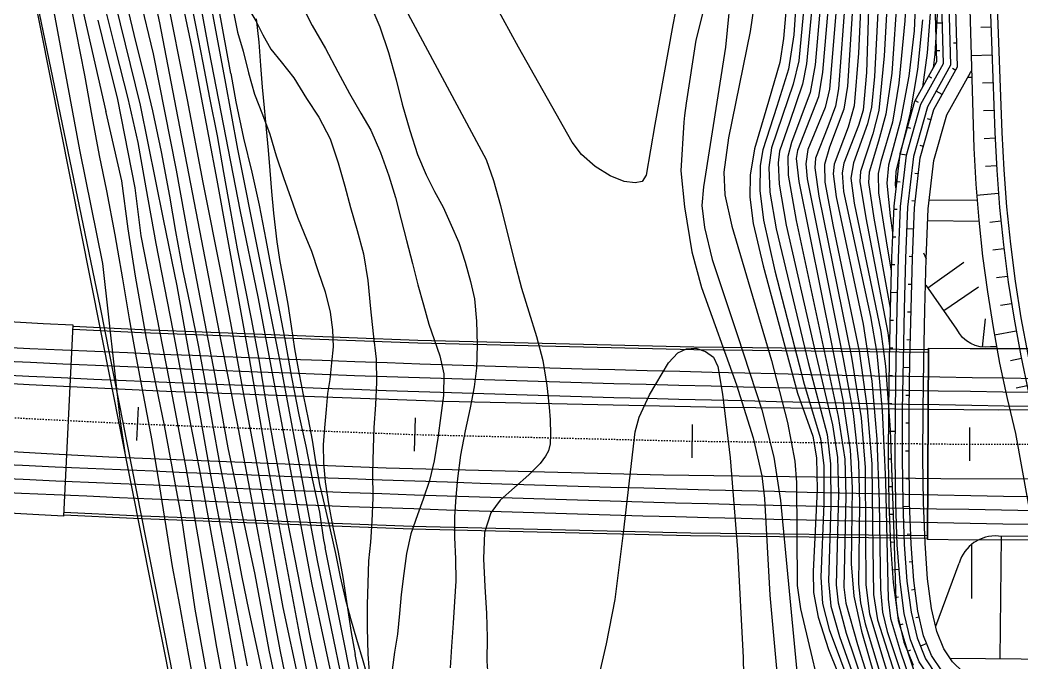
# Model space of a CAD drawing. Header units: millimetres. Extents: x 10470 to 11266, y 1103 to 1807.
# Drawn here: x 10671.6 to 10743.9, y 1460.8 to 1507.1 of the extents above; entities that cross this region are included whole.
import ezdxf
from ezdxf.xclip import XClip

# ---------------------------------------------------------------- set-up
doc = ezdxf.new("R2010")
doc.units = ezdxf.units.MM
doc.header["$LTSCALE"] = 10
doc.header["$MEASUREMENT"] = 0
doc.header["$XCLIPFRAME"] = 2
doc.linetypes.add('CENTER', pattern=[2, 1.25, -0.25, 0.25, -0.25])
for name, color, linetype in [('TN-CABL', 4, 'Continuous'), ('TZ-BASE', 253, 'Continuous'), ('TZ-CABL', 4, 'Continuous')]:
    doc.layers.add(name, color=color, linetype=linetype)
doc.linetypes.add('ZIGZAG', pattern='A,0.0001,-0.2,[131,ltypeshp.shx,S=0.2,R=0,X=-0.2,Y=0],-0.4,[131,ltypeshp.shx,S=0.2,R=180,X=0.2,Y=0],-0.2', length=0.8001)
doc.linetypes.add('우뾰족이', pattern='A,5,0,[1,JSK.shx,S=1,R=180,X=0.585786,Y=0],-0.585786', length=5.585786)
doc.linetypes.add('좌뾰족이', pattern='A,5,0,[1,JSK.shx,S=1,R=0,X=0,Y=0],-0.585786', length=5.585786)

# ---------------------------------------------------------------- blocks, each defined once
blk = doc.blocks.new('JD-FGFJ5DTHFDFHDFHDFHDFH')
at = {"layer": 'TZ-BASE'}
for p, q in [((196.668, 14.34), (197.167, 14.354)), ((200.672, 14.024), (199.925, 13.997)), ((196.725, 12.341), (196.975, 12.348)), ((198.21, 12.884), (197.96, 12.877)), ((200.745, 12.026), (199.236, 11.97)), ((198.123, 10.92), (197.904, 11.042)), ((196.167, 10.492), (196.386, 10.371)), ((197.149, 9.173), (196.712, 9.416)), ((200.819, 10.027), (200.056, 9.999)), ((195.193, 8.745), (195.412, 8.624)), ((200.892, 8.028), (200.122, 8)), ((196.342, 7.357), (196.101, 7.425)), ((194.635, 6.827), (194.876, 6.759)), ((200.967, 6.03), (200.187, 5.998)), ((195.801, 5.432), (195.561, 5.499)), ((194.096, 4.901), (194.597, 4.843)), ((201.068, 4.032), (200.281, 3.985)), ((193.864, 2.915), (194.112, 2.886)), ((195.439, 3.471), (195.191, 3.5)), ((195.207, 1.484), (194.959, 1.513)), ((201.208, 2.037), (199.63, 1.911)), ((193.649, 0.927), (193.899, 0.917)), ((201.386, 0.045), (200.596, -0.033)), ((195.092, -0.511), (194.593, -0.491)), ((193.569, -1.072), (193.818, -1.082)), ((201.604, -1.943), (200.812, -2.037)), ((195.012, -2.51), (194.762, -2.5)), ((195.811, -2.225), (196.007, -2.664)), ((193.495, -3.07), (193.745, -3.077)), ((196.125, -4.738), (198.703, -2.905)), ((201.86, -3.926), (201.069, -4.036)), ((194.958, -4.509), (194.708, -4.502)), ((197.268, -6.38), (199.773, -4.684)), ((193.443, -5.069), (193.942, -5.083)), ((202.155, -5.904), (201.365, -6.03)), ((193.393, -7.069), (193.643, -7.074)), ((194.906, -6.508), (194.656, -6.503)), ((200.061, -9.015), (200.269, -6.975)), ((202.489, -7.876), (200.911, -8.159)), ((194.861, -8.508), (194.611, -8.502)), ((193.348, -9.068), (193.598, -9.074)), ((196.175, -9.084), (196.104, -22.884)), ((202.861, -9.841), (202.075, -9.998)), ((194.821, -10.507), (194.321, -10.5)), ((193.312, -11.068), (193.562, -11.072)), ((203.271, -11.799), (202.488, -11.971)), ((194.791, -12.507), (194.541, -12.503)), ((139.107, -15.751), (139.217, -13.354)), ((193.282, -13.068), (193.532, -13.072)), ((159.11, -16.518), (159.184, -14.119)), ((179.12, -16.996), (179.162, -14.597)), ((193.27, -15.068), (193.77, -15.07)), ((194.772, -14.507), (194.522, -14.506)), ((199.133, -17.218), (199.146, -14.818)), ((194.764, -16.507), (194.514, -16.506)), ((193.263, -17.068), (193.513, -17.064)), ((194.782, -18.507), (194.532, -18.51)), ((193.289, -19.068), (193.539, -19.064)), ((194.814, -20.507), (194.314, -20.525)), ((193.334, -21.067), (193.584, -21.058)), ((193.408, -23.066), (193.658, -23.056)), ((194.888, -22.505), (194.638, -22.514)), ((203.785, -22.659), (201.213, -22.634)), ((201.391, -22.636), (201.305, -31.489)), ((199.259, -23.263), (199.252, -27.133)), ((195.009, -24.501), (194.76, -24.52)), ((193.546, -25.061), (194.045, -25.024)), ((196.683, -29.133), (198.371, -24.589)), ((195.195, -26.492), (194.947, -26.525)), ((193.756, -27.049), (194.003, -27.016)), ((195.5, -28.467), (195.257, -28.524)), ((194.089, -29.019), (194.332, -28.962)), ((194.649, -30.933), (194.881, -30.839)), ((196.045, -30.386), (195.582, -30.573))]:
    blk.add_line(p, q, dxfattribs=at)
for points, elevation in [([(129.955, 32.55), (130.951, 26.812), (131.452, 23.732), (132.673, 17.428), (133.198, 14.759), (134.964, 5.202), (136.643, -2.99), (137.914, -14.378), (138.232, -16.604)], 54), ([(130.271, 36.002), (130.804, 33.389), (131.333, 30.807), (131.87, 28.166), (132.441, 25.069), (132.992, 22.114), (133.601, 19.368), (134.09, 16.865), (134.722, 13.747), (135.332, 10.569), (135.856, 7.609), (136.388, 4.795), (136.913, 2.24), (137.524, -0.938), (137.717, -2.046)], 55), ([(196.909, 17.016), (196.633, 12.081), (196.499, 11.088)], 52), ([(196.348, 16.001), (196.076, 12.185), (195.736, 9.719)], 53), ([(195.728, 14.57), (195.371, 10.989), (194.838, 7.861), (193.812, 3.634), (193.766, 2.652), (193.801, 2.371)], 54), ([(126.706, 77.006), (127.941, 72.008), (128.794, 68.486), (129.621, 64.735), (129.863, 62.48), (129.843, 60.612), (129.59, 58.815), (129.147, 57.092), (128.689, 53.979), (128.73, 51.934), (129.485, 46.401), (131.241, 35.651), (131.833, 32.516), (133.675, 22.867), (134.673, 17.673), (136.88, 7.945)], 56), ([(194.682, 18.454), (194.465, 14.482), (194.033, 10), (193.573, 7.175), (192.718, 4.359), (192.526, 3.486), (192.553, 2.088), (193.216, -1.967), (193.483, -3.523)], 56), ([(195.338, 18.958), (195.127, 13.775), (194.745, 10.498), (194.135, 7.309), (193.285, 4.085), (193.164, 2.801), (193.41, 0.438), (193.581, -0.755)], 55), ([(193.938, 16.689), (193.516, 10.721), (193.099, 7.769), (192.573, 5.824), (191.886, 3.586), (191.849, 2.839), (192.235, 0.276), (193.412, -6.206)], 57), ([(193.341, 18.423), (192.972, 11.956), (192.585, 8.022), (192.163, 6.349), (191.253, 3.629), (191.212, 2.916), (191.639, 0.292), (193.234, -7.999), (193.351, -8.942)], 58), ([(192.603, 17.008), (192.261, 10.474), (192.05, 8.274), (191.768, 7.061), (190.753, 4.261), (190.57, 3.161), (190.816, 1.36), (192.732, -7.893), (193.074, -10.383), (193.413, -14.991), (193.656, -22.503), (193.804, -27.265), (193.988, -28.718), (194.692, -31.098), (196.685, -37.118)], 59), ([(147.073, -31.993), (144.448, -18.236), (142.961, -9.853), (142.015, -4.601), (141.019, 0.202), (139.368, 8.404), (137.565, 15.727), (136.576, 19.851), (135.489, 24.551)], 59), ([(191.401, 18.392), (191.13, 12.156), (190.808, 8.357), (190.364, 6.82), (189.363, 4.151), (189.292, 3.465), (189.509, 1.811), (191.459, -7.37), (192.091, -11.473), (192.446, -15.659), (192.6, -20.173), (192.696, -26.486), (192.853, -28.119), (193.188, -29.513), (195.694, -37.022)], 61), ([(150.298, -38.686), (148.649, -30.857), (147.627, -25.395), (145.696, -16.284), (144.726, -10.944), (142.866, -1.198), (141.975, 3.729), (140.318, 12.102), (139.329, 16.221), (137.303, 25.444), (136.381, 30.242), (135.408, 35.606), (135.094, 37.766), (134.553, 41.083), (133.692, 45.996)], 61), ([(190.735, 16.168), (190.33, 9.786), (190.074, 8.125), (189.022, 5.394), (188.667, 4.13), (188.702, 2.866), (189.304, -0.335), (191.169, -9.306), (191.755, -13.443), (192.069, -17.436), (192.131, -21.774), (192.193, -26.836), (192.479, -28.673), (193.729, -32.592)], 62), ([(191.913, 17.628), (191.693, 10.757), (191.454, 8.06), (191.122, 6.939), (190.07, 4.239), (189.931, 3.542), (190.045, 2.183), (191.996, -6.807), (192.45, -9.463), (192.829, -13.59), (193.061, -18.669), (193.256, -27.186), (193.425, -28.568), (194.143, -30.97), (196.267, -37.174)], 60), ([(190.19, 16.397), (189.689, 9.589), (189.468, 8.346), (188.915, 6.862), (188.024, 4.591), (187.965, 3.888), (188.249, 1.864), (190.622, -9.755), (191.305, -14.125), (191.598, -17.692), (191.63, -22.55), (191.65, -26.149), (191.907, -28.233), (192.935, -31.675), (194.867, -37.928)], 63), ([(189.623, 16.764), (189.041, 9.558), (188.714, 8.236), (187.471, 5.226), (187.313, 4.185), (187.422, 3.102), (190.012, -9.875), (190.724, -13.814), (191.109, -17.299), (191.193, -20.322), (191.131, -26.073), (191.265, -27.447), (191.611, -28.948), (194.172, -37.488)], 64), ([(142.797, 16.864), (143.357, 14.054), (143.858, 11.466), (144.351, 8.935), (144.899, 6.211), (145.352, 3.559), (145.855, 0.741), (146.339, -1.936), (146.872, -4.548), (147.353, -6.993), (147.916, -10.034), (148.411, -12.997), (148.914, -15.815), (149.406, -18.548), (149.878, -21.14), (150.485, -24.29), (151.065, -27.242), (151.625, -30.052), (152.214, -32.858)], 65), ([(188.505, 17.122), (187.996, 11.314), (187.631, 9.327), (186.29, 5.725), (186.024, 4.719), (186.047, 3.375), (186.62, 0.104), (189.654, -14.015), (190.123, -17.102), (190.196, -19.728), (190.058, -26.314), (190.215, -27.48), (191.049, -30.435), (193.231, -37.412)], 66), ([(153.703, -35.347), (151.75, -26.119), (147.855, -5.401), (146.588, 0.755), (144.324, 12.358), (141.56, 27.316)], 66), ([(151.106, -38.888), (149.454, -30.955), (146.353, -14.516), (145.207, -8.718), (141.815, 8.852), (140.76, 14.337), (137.086, 31.493), (136.076, 36.469), (133.438, 52.777), (133.134, 56.276), (133.435, 57.968), (134.504, 60.901)], 62), ([(150.843, -33.249), (149.664, -27.773), (148.385, -20.713), (147.552, -16.365), (146.774, -12.177), (145.892, -7.27), (145.226, -3.899), (143.895, 2.844), (142.757, 8.797), (141.142, 16.901), (140.242, 21.533), (137.745, 33.573), (137.017, 37.186), (135.639, 44.942), (134.789, 49.95), (134.094, 55.096), (134.113, 57.246), (134.315, 58.255), (135.08, 59.999)], 63), ([(154.918, -37.915), (152.164, -24.507), (149.361, -9.702), (146.393, 5.241), (145.482, 10.24), (143.412, 21.249)], 67), ([(187.789, 15.668), (187.376, 11.384), (187.094, 9.931), (186.15, 7.174), (185.437, 5.091), (185.322, 4.261), (185.393, 2.713), (185.911, -0.238), (187.853, -8.733), (189.25, -14.614), (189.598, -16.984), (189.667, -19.579), (189.515, -26.149), (189.648, -27.433), (190.227, -29.631), (192.659, -36.818)], 67), ([(153.073, -40.791), (150.82, -29.642), (148.659, -18.124), (147.234, -9.851), (144.893, 3.001), (143.102, 12.524), (140.594, 24.39), (138.778, 33.462), (137.15, 41.818), (136.25, 46.996), (135.365, 52.752), (135.041, 55.736), (135.052, 57.083), (135.37, 58.585), (135.661, 59.275)], 64), ([(189.113, 17.496), (188.535, 10.781), (188.246, 9.015), (187.375, 6.808), (186.723, 5.148), (186.622, 4.558), (186.82, 2.901), (189.997, -12.851), (190.529, -16.43), (190.667, -19.168), (190.595, -24.628), (190.773, -26.957), (191.329, -29.491), (193.676, -37.574)], 65), ([(145.888, 10.682), (143.307, 24.745)], 68), ([(187.208, 15.72), (186.82, 11.607), (186.417, 9.933), (184.854, 5.349), (184.657, 3.929), (184.734, 2.132), (185.18, -0.5), (187.494, -10.134), (188.853, -15.326), (189.112, -17.434), (189.118, -20.43), (188.948, -25.88), (189.125, -27.674), (189.746, -29.86), (192.3, -37.019)], 68), ([(155.807, -39.093), (152.669, -23.465)], 68), ([(186.766, 18.176), (186.447, 13.487), (186.077, 11.009), (185.227, 8.315), (184.221, 5.196), (184.026, 4.066), (183.998, 2.275), (184.27, 0.132), (185.1, -3.514), (187.196, -11.695), (188.37, -15.61), (188.628, -17.583), (188.631, -20.311), (188.393, -25.59), (188.533, -27.489), (189.008, -29.375), (190.638, -33.729)], 69), ([(156.975, -41.707), (154.853, -31.161)], 69), ([(147.045, 15.575), (147.687, 14.479), (148.2, 13.482), (148.777, 12.435), (149.509, 11.525), (150.417, 10.381), (151.344, 8.891), (152.223, 7.54), (153.044, 5.978), (153.626, 4.268), (154.091, 2.571), (154.504, 1.04), (154.993, -0.625), (155.454, -2.295), (155.748, -4.217), (155.943, -6.269), (156.132, -8.062), (156.354, -9.879), (156.382, -11.55), (156.317, -13.176), (156.195, -14.809), (156.139, -16.29), (156.098, -18.085), (156.113, -19.874), (156.056, -21.556), (155.947, -23.072), (155.816, -24.418), (155.747, -26.016), (155.702, -27.581), (155.702, -29.257), (155.761, -31.153), (155.909, -33.068)], 70), ([(186.264, 19.591), (185.722, 13.219), (185.446, 11.482), (184.639, 8.679), (183.632, 5.264), (183.306, 3.369), (183.287, 1.792), (183.538, -0.104), (184.259, -3.173), (186.718, -12.342), (187.823, -15.446), (188.085, -16.999), (188.13, -19.301), (187.862, -25.176), (187.888, -26.693), (188.202, -28.475), (188.963, -30.813), (191.685, -37.615)], 70), ([(183.908, 17.862), (183.313, 13.717), (181.759, 6.053), (181.407, 3.58), (181.486, 1.946), (181.98, -0.308), (184.851, -9.984), (186, -14.461), (186.528, -17.23), (186.64, -18.764), (186.71, -26.201), (186.942, -27.872), (188.84, -35.905)], 71), ([(181.994, 17.267), (181.525, 12.586), (179.938, 2.529), (179.838, 1.174), (180.022, -0.397), (180.584, -2.698), (182.394, -8.192), (184.149, -13.548), (185.011, -16.94), (185.487, -20.077), (186.892, -34.641)], 72), ([(157.936, 16.329), (164.285, 4.498), (164.812, 2.983), (165.32, 1.177), (165.832, -0.861), (166.336, -2.841), (166.832, -4.766), (167.357, -6.484), (167.918, -8.254), (168.359, -9.983), (168.665, -11.789), (168.823, -13.355), (168.894, -14.263), (168.915, -15.293), (168.889, -15.982), (168.778, -16.49), (168.559, -16.886), (168.167, -17.401), (167.358, -18.234), (166.327, -19.127), (165.299, -20.048), (164.614, -20.951), (164.174, -22.368), (164.091, -24.286), (164.191, -26.263), (164.314, -28.21), (164.35, -29.937), (164.325, -31.644), (164.391, -32.329)], 73), ([(180.434, 17.202), (179.407, 13.099), (178.696, 8.559), (178.581, 7.67), (178.534, 7.179), (178.316, 3.68), (178.571, 1.085), (179.106, -2.145), (179.8, -4.735), (182.338, -11.738), (183.523, -15.561), (184.15, -18.305), (184.353, -19.934), (184.724, -26.895), (185.387, -34.016)], 73), ([(155.81, 15.946), (156.618, 14.065), (157.248, 12.217), (157.808, 10.244), (158.224, 8.482), (158.773, 6.595), (159.33, 4.852), (159.966, 3.381), (160.562, 2.192), (161.18, 1.064), (161.764, -0.241), (162.311, -1.493), (162.766, -2.903), (163.159, -4.293), (163.448, -5.552), (163.581, -7.15), (163.641, -8.846), (163.585, -10.529), (163.425, -11.879), (163.141, -13.39), (162.765, -15.059), (162.428, -16.809), (162.225, -18.483), (162.09, -19.8), (162.002, -21.256), (162.003, -22.729), (162.071, -24.278), (162.091, -25.892), (162.003, -27.348), (161.902, -28.921), (161.784, -30.583), (161.68, -32.128)], 72), ([(177.912, 15.059), (177.744, 14.201), (176.434, 7.007), (175.812, 3.38), (175.517, 2.924), (175.029, 2.814), (174.239, 2.924), (173.22, 3.313), (172.131, 3.985), (171.146, 4.861), (170.471, 5.756), (166.617, 12.579), (161.079, 22.703)], 74), ([(138.367, 15.704), (139.039, 12.909), (139.626, 10.536), (140.237, 7.992), (140.873, 5.048), (141.456, 1.866), (141.896, -0.701), (142.387, -3.433), (142.964, -6.154), (143.556, -8.989), (144.112, -11.973), (144.56, -14.597), (145.06, -17.386), (145.592, -19.998), (146.148, -22.78), (146.68, -25.594), (147.146, -27.926), (147.683, -30.365), (148.241, -32.944)], 60), ([(150.976, 15.658), (151.733, 14.146), (152.711, 12.49), (153.605, 10.824), (154.426, 9.262), (155.256, 7.846), (155.975, 6.616), (156.658, 5.007), (157.264, 3.33), (157.742, 1.749), (158.162, 0.161), (158.543, -1.345), (158.972, -2.989), (159.357, -4.525), (159.758, -5.971), (160.152, -7.36), (160.534, -8.462), (160.957, -9.646), (161.222, -10.937), (161.205, -12.498), (161.028, -13.938), (160.793, -15.587), (160.526, -17.212), (160.204, -18.642), (159.751, -19.975), (159.329, -21.101), (158.853, -22.466), (158.531, -23.896), (158.354, -25.336), (158.156, -26.836), (158.028, -28.21), (157.886, -29.702), (157.689, -31), (157.517, -32.264)], 71), ([(146.039, 15.236), (146.371, 13.665), (146.761, 12.304), (147.149, 10.741), (147.591, 9.213), (148.169, 7.734), (148.681, 6.332), (149.158, 4.751), (149.688, 3.207), (150.21, 1.721), (150.688, 0.343), (151.168, -0.832), (151.691, -2.118), (152.182, -3.58), (152.672, -5.043), (153.045, -6.493), (153.221, -7.768), (153.246, -9.006), (153.144, -10.146), (153.02, -11.346), (152.842, -12.354), (152.743, -13.522), (152.634, -14.836), (152.543, -16.062), (152.549, -17.36), (152.68, -18.728), (152.927, -20.31), (153.245, -21.999), (153.608, -23.796), (153.944, -25.598), (154.214, -27.351), (154.55, -29.586), (154.853, -31.161)], 69), ([(146.881, -35.757), (145.59, -28.561), (143.748, -18.426), (142.82, -13.709), (141.717, -7.825), (140.507, -1.551), (139.789, 2.447), (139.209, 5.719), (138.489, 8.904), (137.596, 12.37), (135.959, 18.932)], 58), ([(145.832, -35.751), (144.872, -30.641), (143.525, -22.687), (142.683, -17.848), (141.469, -11.429), (139.424, -1.004), (138.99, 2.457), (137.727, 8.831), (136.633, 13.254), (136.327, 14.545)], 57), ([(145.888, 10.682), (146.254, 8.653), (146.787, 6.042), (147.385, 3.583), (147.915, 1.202), (148.404, -1.3), (148.818, -3.466), (149.263, -5.86), (149.767, -8.475), (150.255, -11.18), (150.776, -13.909), (151.286, -16.148), (151.755, -18.509), (152.261, -20.922), (152.563, -22.902), (152.669, -23.465)], 68), ([(144.376, -33.762), (143.316, -27.901), (142.344, -21.354), (141.968, -19.335), (141.111, -14.656), (139.813, -8.393), (139.022, -3.909), (138.476, -0.504), (138.024, 2.959), (136.894, 7.881), (136.88, 7.945)], 56), ([(137.717, -2.046), (138.074, -4.097), (138.557, -6.975), (139.06, -9.793), (139.573, -12.465), (140.199, -15.757), (140.726, -18.948), (141.195, -21.943), (141.651, -24.826), (142.178, -27.611), (142.784, -30.963), (143.355, -34.061)], 55), ([(170.76, -39.888), (172.947, -30.405), (173.583, -27.209), (174.188, -22.395), (175.029, -15.13), (175.309, -14.074), (176.052, -12.448), (177.431, -10.157), (178.109, -9.426), (178.726, -9.134), (179.392, -9.105), (180.09, -9.342), (180.66, -9.754), (180.974, -10.409), (181.329, -12.401), (181.864, -16.987), (182.403, -23.595), (182.796, -31.389), (182.831, -32.652)], 74)]:
    blk.add_lwpolyline(points, dxfattribs=dict(at, elevation=elevation))
at = {"layer": 'TZ-BASE', "linetype": 'Continuous'}
blk.add_lwpolyline([(195.167, 66.38, -0.36072), (199.42, 61.619), (201.451, 6.454, 0.105787), (211.911, -34.928), (239.356, -90.55)], format="xyb", dxfattribs=at)
at = {"layer": 'TZ-BASE'}
for points in [[(195.167, 66.38, -0.2808), (198.92, 61.601), (200.951, 6.435, 0.105787), (211.462, -35.149), (239.703, -92.384)], [(194.842, 53.855), (191.563, 45.089), (196.31, 35.507), (198.691, 27.293), (198.854, 25.344), (199.427, 5.31, 0.051485), (202.442, -15.252), (206.266, -36.355), (217.318, -53.301), (222.59, -73.002), (238.717, -90.386)], [(201.066, -9.008), (200.63, -9.003, -0.325652), (198.2, -7.718), (195.992, -4.547)]]:
    blk.add_lwpolyline(points, format="xyb", dxfattribs=at)
for points in [[(193.698, 57.931), (188.842, 44.95), (193.971, 34.597), (196.221, 26.837), (196.357, 25.204), (196.748, 11.534), (195.154, 8.674), (194.096, 4.908), (193.657, 1.143), (193.509, -2.568), (193.411, -6.255), (193.329, -9.931), (193.275, -13.541), (193.262, -17.016), (193.305, -20.288), (193.416, -23.294), (193.614, -25.98), (193.922, -28.308), (194.382, -30.271), (195.054, -31.937)], [(196.363, -32.996), (195.498, -31.702), (194.86, -30.12), (194.415, -28.218), (194.112, -25.929), (193.916, -23.266), (193.805, -20.275), (193.762, -17.013), (193.775, -13.545), (193.829, -9.94), (193.911, -6.267), (194.008, -2.584), (194.156, 1.104), (194.588, 4.81), (195.619, 8.482), (197.252, 11.411), (196.856, 25.232), (196.715, 26.928), (194.439, 34.779), (189.386, 44.978), (194.166, 57.756)], [(194.634, 57.581), (189.93, 45.006), (194.907, 34.961), (197.209, 27.019), (197.356, 25.26), (197.755, 11.288), (196.085, 8.29), (195.08, 4.713), (194.655, 1.065), (194.508, -2.601), (194.411, -6.279), (194.329, -9.949), (194.275, -13.55), (194.262, -17.011), (194.305, -20.263), (194.415, -23.239), (194.609, -25.877), (194.907, -28.128), (195.338, -29.968), (195.942, -31.468), (196.748, -32.673)], [(197.133, -32.349), (196.387, -31.233), (195.816, -29.817), (195.399, -28.038), (195.107, -25.826), (194.914, -23.211), (194.804, -20.25), (194.762, -17.009), (194.775, -13.555), (194.829, -9.959), (194.911, -6.291), (195.008, -2.618), (195.154, 1.026), (195.572, 4.616), (196.55, 8.098), (198.259, 11.164), (197.855, 25.288), (197.703, 27.11), (195.375, 35.143), (190.474, 45.034), (195.102, 57.405)], [(198.665, -32.43), (197.903, -31.702), (197.276, -30.763), (196.772, -29.514), (196.384, -27.858), (196.102, -25.724), (195.913, -23.156), (195.804, -20.225), (195.763, -17.004), (195.775, -13.564), (195.829, -9.977), (195.91, -6.316), (196.007, -2.651), (196.152, 0.948), (196.557, 4.422), (197.481, 7.715), (199.184, 10.77), (199.268, 10.855)], [(195.983, -2.105), (196.027, -2.161)], [(115.103, -10.716), (121.265, -11.141), (131.35, -11.709), (141.237, -12.184), (161.224, -12.912), (181.219, -13.356), (201.217, -13.546), (221.217, -13.516), (241.216, -13.295), (261.212, -12.917), (275.727, -12.552)], [(115.992, -15.709), (117.119, -15.791), (132.617, -16.693), (137.087, -16.916), (157.07, -17.72), (177.063, -18.233), (197.062, -18.485), (217.062, -18.508), (237.061, -18.334), (257.058, -17.994), (275.834, -17.549)]]:
    blk.add_lwpolyline(points, dxfattribs=at)
at = {"layer": 'TZ-BASE', "flags": 128}
for points in [[(198.976, 10.434), (199.28, 10.431)], [(196.227, 1.598), (199.657, 1.566)], [(196.118, 0.1), (199.788, 0.066)], [(114.3, -6.204), (119.633, -6.583), (132.349, -7.311), (134.505, -7.416), (133.83, -21.2), (131.617, -21.091), (118.75, -20.355), (98.696, -18.931), (85.832, -17.803)], [(237.045, -22.813), (219.174, -22.914), (199.102, -22.918), (196.104, -22.884), (196.175, -9.084), (199.177, -9.118), (219.105, -9.114), (236.938, -9.013)], [(205.393, -31.534), (197.735, -31.449)]]:
    blk.add_lwpolyline(points, dxfattribs=at)
at = {"layer": 'TZ-BASE', "linetype": 'Continuous', "flags": 128}
for points in [[(134.49, -7.716), (139.45, -7.958), (159.352, -8.721), (179.256, -9.197), (196.174, -9.384)], [(133.845, -20.9), (138.874, -21.146), (158.942, -21.915), (179.026, -22.395), (196.106, -22.584)]]:
    blk.add_lwpolyline(points, dxfattribs=at)
at = {"layer": 'TZ-BASE', "linetype": '좌뾰족이', "ltscale": 0.1, "flags": 128}
blk.add_lwpolyline([(134.5, -7.516), (139.458, -7.759), (159.358, -8.521), (179.26, -8.997), (196.175, -9.184)], dxfattribs=at)
at = {"layer": 'TZ-BASE', "linetype": 'CENTER', "ltscale": 0.001, "flags": 128}
blk.add_lwpolyline([(115.547, -13.21), (119.191, -13.469), (131.983, -14.201), (139.162, -14.552), (159.147, -15.318), (179.141, -15.796), (199.14, -16.018), (219.14, -16.014), (239.138, -15.816), (259.135, -15.457), (275.78, -15.05)], dxfattribs=at)
at = {"layer": 'TZ-BASE', "linetype": '우뾰족이', "ltscale": 0.1, "flags": 128}
blk.add_lwpolyline([(133.835, -21.1), (138.865, -21.346), (158.935, -22.115), (179.022, -22.595), (196.105, -22.784)], dxfattribs=at)
at = {"layer": 'TZ-BASE'}
for points in [[(109.059, 130, 54.783), (110.115, 124.664, 54.83), (119.969, 75.284, 55.172), (130.685, 21.417, 55.616), (144.507, -48.214, 56.034), (154.556, -99.51, 56.452), (160.672, -130, 56.646)], [(147.702, 14.632, 70.502), (147.889, 12.943, 70.261), (148.026, 11.268, 70.021), (148.152, 9.72, 69.793), (148.279, 8.21, 69.565), (148.43, 6.675, 69.362), (148.57, 5.177, 69.147), (148.697, 3.705, 68.944), (148.824, 2.195, 68.766), (148.962, 0.622, 68.589), (149.194, -1.435, 68.361), (149.423, -2.858, 68.234), (149.703, -4.332, 68.196), (149.98, -5.921, 68.272), (150.22, -7.521, 68.437), (150.471, -9.148, 68.665), (150.772, -10.838, 68.906), (151.123, -12.567, 69.134), (151.45, -14.22, 69.337), (151.742, -15.732, 69.476), (151.982, -17.295, 69.603), (152.271, -18.922, 69.78), (152.649, -20.537, 69.945), (153.053, -22.179, 70.109), (153.417, -23.883, 70.261), (153.769, -25.561, 70.388), (154.123, -27.126, 70.439), (154.517, -28.577, 70.451), (154.948, -30.054, 70.502), (155.391, -31.594, 70.629), (155.834, -33.135, 70.794)], [(147.986, -64.52, 53.258), (136.494, -6.176, 52.03), (128.215, 33.598, 51.498), (119.628, 79.142, 50.295), (117.431, 90.164, 48.635)]]:
    blk.add_polyline3d(points, dxfattribs=at)
blk.add_arc((200.97, -25.323), 2.7, 84.83726, 164.21873, dxfattribs=at)

msp = doc.modelspace()

# ---------------------------------------------------------------- linework, layer by layer
at = {"layer": 'TN-CABL', "linetype": 'ZIGZAG', "ltscale": 0.5}
for points in [[(10777.544, 1480.021, -0.015794), (10628.053, 1484.847, -0.015794)], [(10777.666, 1471.432, -0.014869), (10627.242, 1476.419, -0.014869)]]:
    msp.add_lwpolyline(points, format="xyb", dxfattribs=at)
at = {"layer": 'TZ-CABL'}
for points in [[(10777.753, 1481.021, -0.015838), (10627.909, 1485.858, -0.015838)], [(10777.544, 1480.021, -0.015794), (10628.053, 1484.847, -0.015794)], [(10777.752, 1479.021, -0.015838), (10627.78, 1483.862, -0.015838)], [(10777.877, 1472.431, -0.01491), (10627.097, 1477.43, -0.01491)], [(10777.666, 1471.432, -0.014869), (10627.242, 1476.419, -0.014869)], [(10777.872, 1470.431, -0.01491), (10626.971, 1475.434, -0.01491)]]:
    msp.add_lwpolyline(points, format="xyb", dxfattribs=at)

# ---------------------------------------------------------------- block references
at = {"layer": 'TZ-BASE'}
ref = msp.add_blockref('JD-FGFJ5DTHFDFHDFHDFHDFH', (10540.952, 1492.568), dxfattribs=at)
XClip(ref).set_block_clipping_path([(718.1172560329, -74.9584290319), (577.4998395002, -79.8277429005), (262.2652929114, -90.3914462406), (-12.135603591, -74.0117691057), (12.135603591, 74.0117691059), (256.0050830326, 59.4778627331), (573.7128468014, 70.1244451005), (712.9272455615, 74.9584853945)])

doc.saveas('drawing.dxf')
